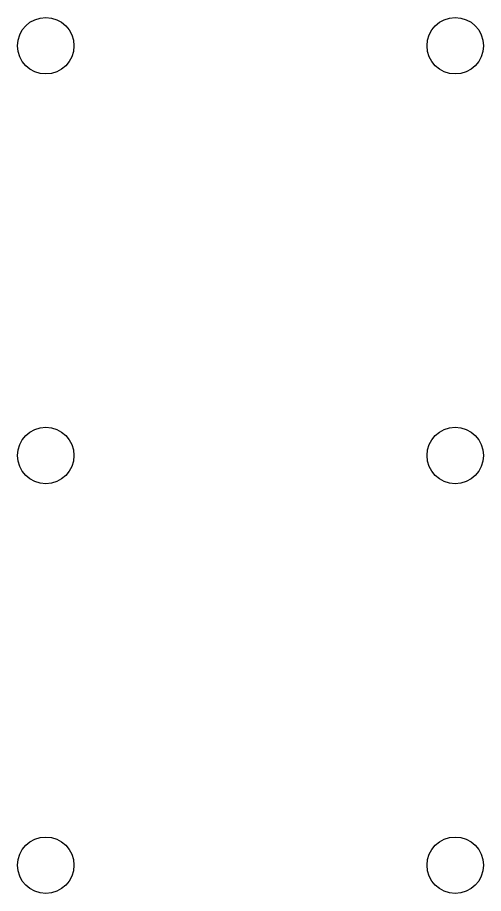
# Model space of a CAD drawing. Header units: inches. Extents: x 4.98 to 6.65, y -4.98 to -3.32.
# Drawn here: x 4.9825 to 5.0963, y -4.6837 to -4.4699 of the extents above; entities that cross this region are included whole.
import ezdxf

# ---------------------------------------------------------------- set-up
doc = ezdxf.new("R2010")
doc.units = ezdxf.units.IN
doc.header["$MEASUREMENT"] = 0
doc.layers.add('BLACK', color=250, linetype='CONTINUOUS')

msp = doc.modelspace()

# ---------------------------------------------------------------- linework, layer by layer
at = {"layer": 'BLACK'}
for centre in [(4.98937, -4.47677), (4.98937, -4.47677), (5.08937, -4.47677), (5.08937, -4.47677), (4.98937, -4.57677), (4.98937, -4.57677), (5.08937, -4.57677), (5.08937, -4.57677), (4.98937, -4.67677), (4.98937, -4.67677), (5.08937, -4.67677), (5.08937, -4.67677)]:
    msp.add_circle(centre, 0.00689, dxfattribs=at)

doc.saveas('drawing.dxf')
